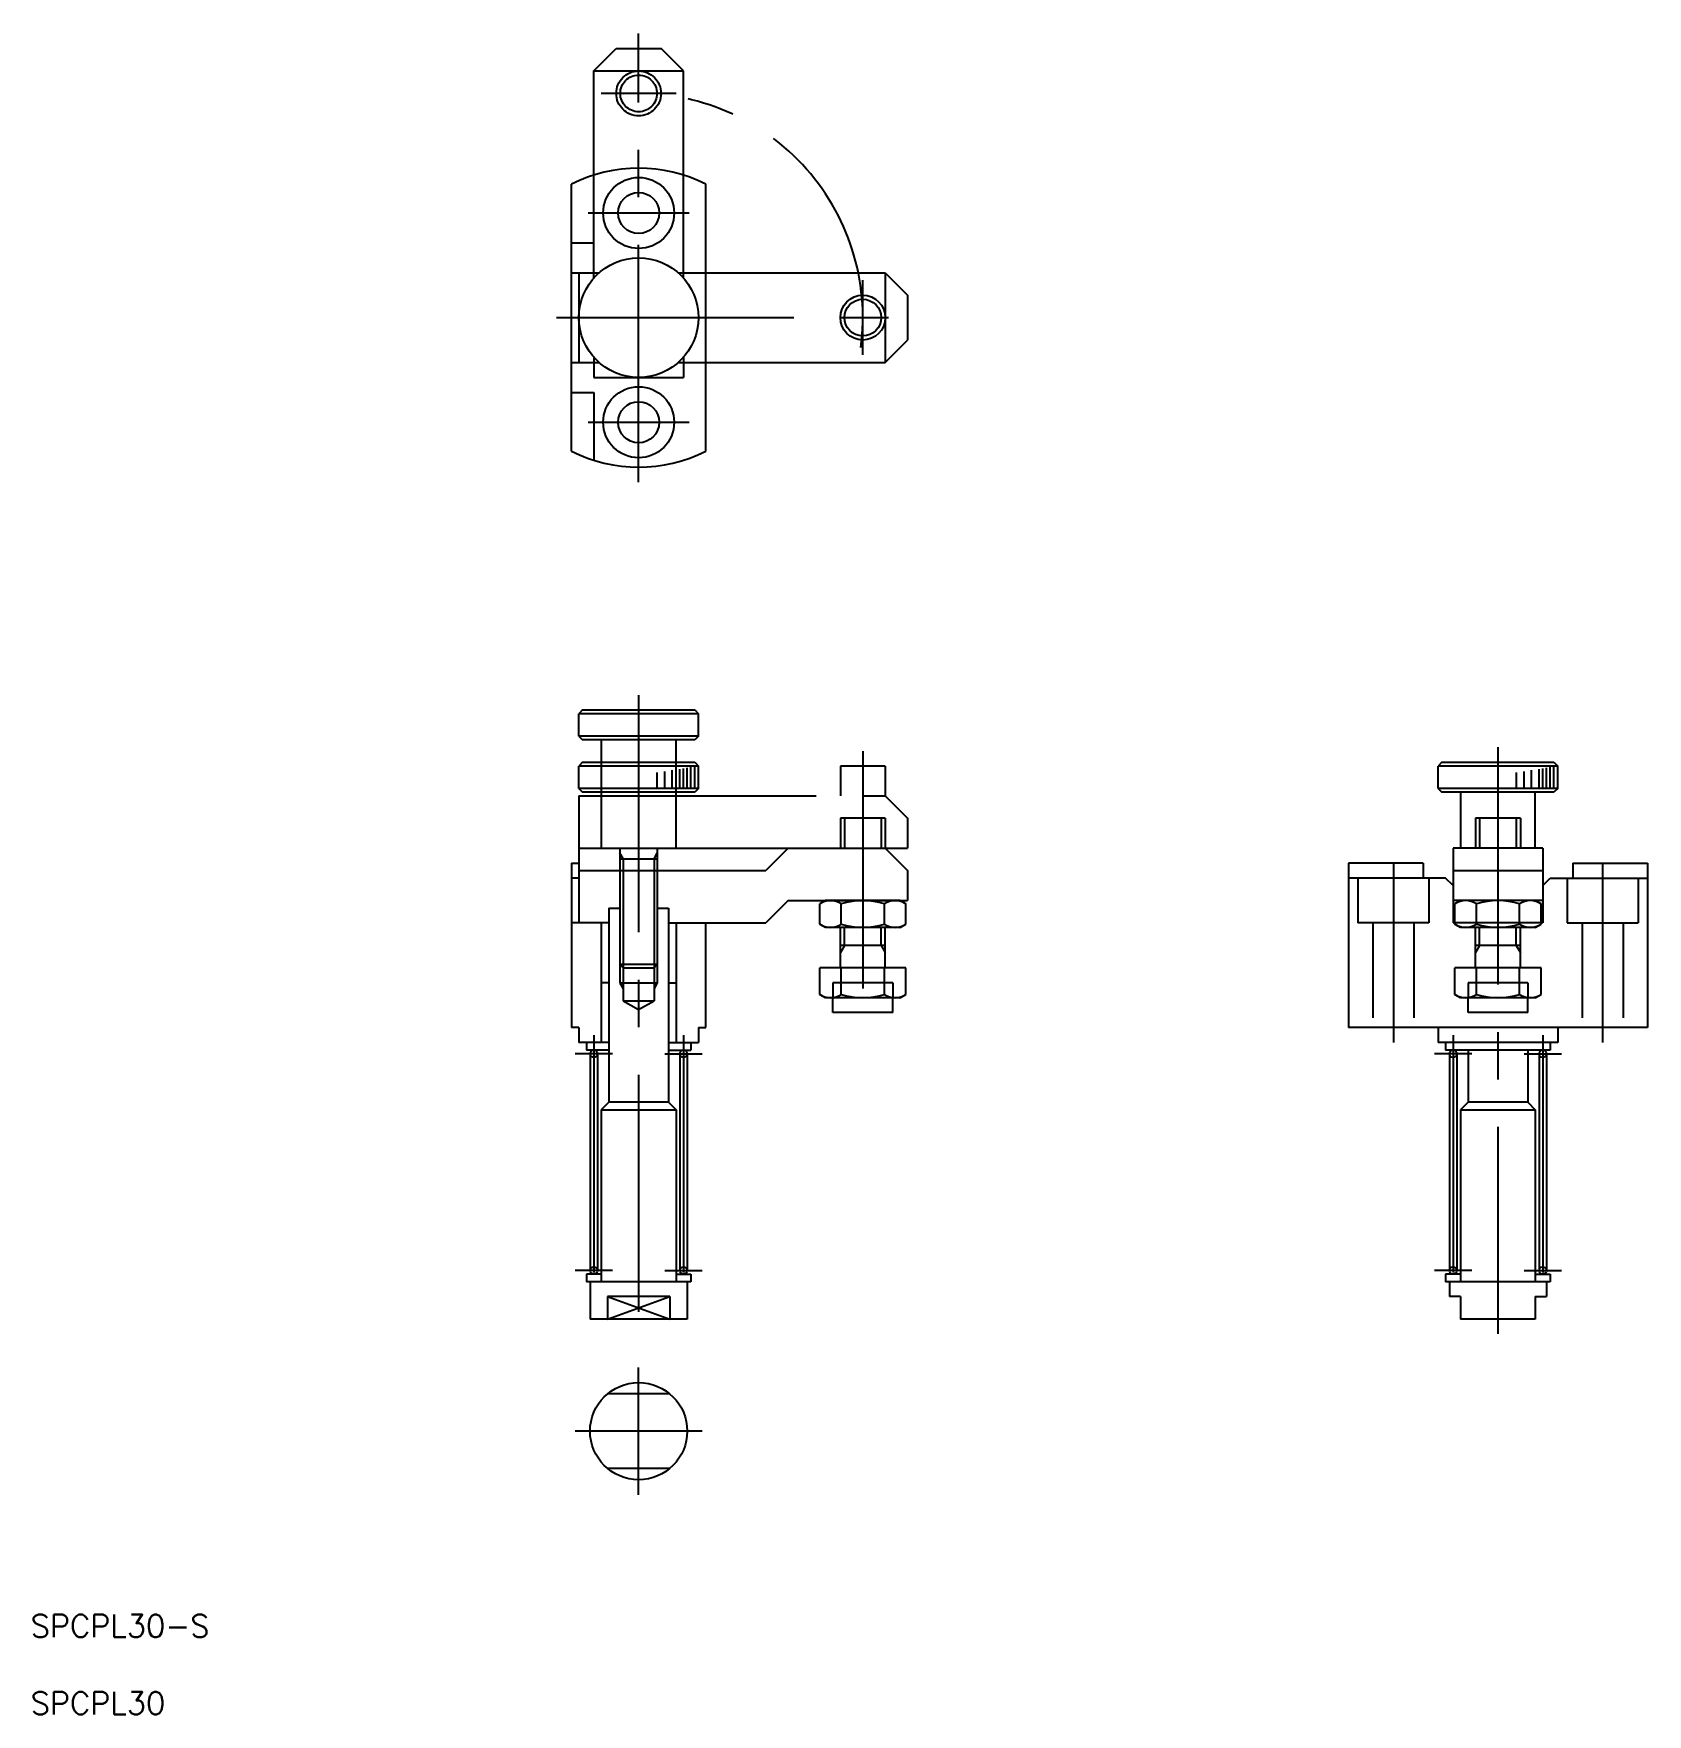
# Model space of a CAD drawing. Extents: x -81 to 135, y -38 to 187.
import ezdxf

# ---------------------------------------------------------------- set-up
doc = ezdxf.new("R2010")
doc.units = 0
for name, pattern in [('CENTER', [50.8, 31.75, -6.35, 6.35, -6.35]), ('DASHED', [19.05, 12.7, -6.35]), ('PHANTOM', [63.5, 31.75, -6.35, 6.35, -6.35, 6.35, -6.35])]:
    doc.linetypes.add(name, pattern=pattern)
doc.layers.get('0').update_dxf_attribs({"linetype": 'CONTINUOUS'})
doc.layers.add('CENTER', color=1, linetype='CENTER')
doc.styles.get("Standard").update_dxf_attribs({"font": 'txt.shx', "height": 3, "bigfont": 'bigfont.shx'})

msp = doc.modelspace()

# ---------------------------------------------------------------- linework, layer by layer
at = {"color": 3, "linetype": 'PHANTOM'}
for p, q in [((-6, 182), (-3, 185)), ((-3, 185), (3, 185)), ((6, 182), (3, 185)), ((-6, 154.291503), (-6, 182)), ((-6, 182), (6, 182)), ((6, 154.291503), (6, 182)), ((5, 179), (-5, 179)), ((-6, 143.708497), (-6, 141)), ((6, 143.708497), (6, 141)), ((-6, 141), (6, 141)), ((-7.5, 96.5), (-8, 96)), ((8, 96), (-8, 96)), ((-8, 93), (-8, 96)), ((-7.5, 96.5), (7.5, 96.5)), ((7.5, 96.5), (8, 96)), ((8, 93), (8, 96)), ((8, 93), (-8, 93)), ((-8, 93), (-7.5, 92.5)), ((7.5, 92.5), (-7.5, 92.5)), ((5, 92.5), (-5, 92.5)), ((-5, 92.5), (-5, 85.5)), ((5, 85.5), (5, 92.5)), ((8, 93), (7.5, 92.5)), ((33, 89), (27, 89)), ((27, 89), (27, 85)), ((33, 89), (33, 85)), ((-8, 85), (33, 85)), ((-8, 85), (-8, 78)), ((33, 85), (36, 82)), ((36, 82), (36, 78)), ((20, 78), (17, 75)), ((33, 78), (36, 78)), ((-8, 75), (17, 75)), ((-6.5, 50.5), (-6.5, 21.5)), ((-5.5, 50.5), (-5.5, 21.5)), ((5.5, 50.5), (5.5, 21.5)), ((6.5, 50.5), (6.5, 21.5)), ((108.5, 50.5), (108.5, 21.5)), ((109.5, 50.5), (109.5, 21.5)), ((120.5, 50.5), (120.5, 21.5)), ((121.5, 50.5), (121.5, 21.5))]:
    msp.add_line(p, q, dxfattribs=at)
at = {"color": 7, "linetype": 'CONTINUOUS'}
for p, q in [((-9, 131.139429), (-9, 166.860571)), ((-6, 159), (-6, 168.078784)), ((9, 155), (9, 166.860571)), ((-9, 159), (-6, 159)), ((-9, 155), (-5.291503, 155)), ((-8, 155), (-8, 143)), ((5.291503, 155), (33, 155)), ((33, 155), (36, 152)), ((33, 155), (33, 143)), ((36, 152), (36, 146)), ((33, 143), (36, 146)), ((-9, 143), (-5.291503, 143)), ((5.291503, 143), (33, 143)), ((8.999999, 131.139429), (8.999999, 143)), ((-9, 139), (-6, 139)), ((-6, 139), (-6, 129.921216)), ((-7.5, 89.5), (-8, 89)), ((8, 89), (-8, 89)), ((-8, 86), (-8, 89)), ((-7.5, 89.5), (7.5, 89.5)), ((2.5, 86), (2.5, 88.12)), ((3.5, 86), (3.5, 88.28)), ((4.5, 86), (4.5, 88.44)), ((5.5, 86), (5.5, 88.6)), ((6, 86), (6, 88.68)), ((6.5, 86), (6.5, 88.76)), ((7, 86), (7, 88.84)), ((7.5, 89.5), (8, 89)), ((7.5, 86), (7.5, 88.92)), ((8, 86), (8, 89)), ((107.5, 89.5), (107, 89)), ((123, 89), (107, 89)), ((107, 86), (107, 89)), ((107.5, 89.5), (122.5, 89.5)), ((117.5, 86), (117.5, 88.12)), ((118.5, 86), (118.5, 88.28)), ((119.5, 86), (119.5, 88.44)), ((120.5, 86), (120.5, 88.6)), ((121, 86), (121, 88.68)), ((121.5, 86), (121.5, 88.76)), ((122, 86), (122, 88.84)), ((122.5, 89.5), (123, 89)), ((122.5, 86), (122.5, 88.92)), ((123, 86), (123, 89)), ((8, 86), (-8, 86)), ((-8, 86), (-7.5, 85.5)), ((7.5, 85.5), (-7.5, 85.5)), ((-5, 85.5), (-5, 78)), ((5, 85.5), (-5, 85.5)), ((4, 86), (4, 86.0001)), ((5, 78), (5, 85.5)), ((8, 86), (7.5, 85.5)), ((123, 86), (107, 86)), ((107, 86), (107.5, 85.5)), ((122.5, 85.5), (107.5, 85.5)), ((110, 85.5), (110, 78)), ((120, 85.5), (110, 85.5)), ((119, 86), (119, 86.0001)), ((120, 78), (120, 85.5)), ((123, 86), (122.5, 85.5)), ((33, 82), (27, 82)), ((27, 82), (27, 78)), ((33, 82), (33, 78)), ((118, 82), (112, 82)), ((112, 82), (112, 78)), ((118, 82), (118, 78)), ((-8, 78), (33, 78)), ((-8, 78), (-8, 68)), ((-2.5, 78), (-2.5, 62.433)), ((-2.5, 76.6), (2.5, 76.6)), ((2.5, 78), (2.5, 62.433)), ((33, 78), (36, 75)), ((121, 78), (109, 78)), ((109, 78), (109, 68)), ((121, 78), (121, 68)), ((-9, 76), (-9, 54)), ((-9, 76), (-8, 76)), ((36, 75), (36, 71)), ((105, 76), (95, 76)), ((95, 76), (95, 54)), ((105, 76), (105, 74)), ((109, 75), (121, 75)), ((125, 76), (135, 76)), ((125, 76), (125, 74)), ((135, 76), (135, 54)), ((-8, 74), (-9, 74)), ((108, 74), (95, 74)), ((109, 73), (108, 74)), ((121, 73), (122, 74)), ((122, 74), (135, 74)), ((-4, 70), (-4, 44)), ((-4, 70), (-2.5, 70)), ((2.5, 70), (4, 70)), ((4, 70), (4, 44)), ((20, 71), (17, 68)), ((20, 71), (36, 71)), ((24.999998, 71.000004), (24.226496, 70.553425)), ((24.226497, 67.846585), (24.226497, 70.553421)), ((35, 71), (25, 71)), ((27.113249, 67.846585), (27.113249, 70.553421)), ((32.886751, 67.846585), (32.886751, 70.553421)), ((35.000002, 71.000004), (35.773504, 70.553425)), ((35.773503, 67.846585), (35.773503, 70.553421)), ((121, 71), (109, 71)), ((109.999998, 71.000004), (109.226496, 70.553425)), ((109.226497, 67.846585), (109.226497, 70.553421)), ((120, 71), (110, 71)), ((112.113249, 67.846585), (112.113249, 70.553421)), ((117.886751, 67.846585), (117.886751, 70.553421)), ((120.000002, 71.000004), (120.773504, 70.553425)), ((120.773503, 67.846585), (120.773503, 70.553421)), ((-4, 68), (-9, 68)), ((-5, 68), (-5, 52)), ((4, 68), (17, 68)), ((5, 68), (5, 52)), ((9, 54), (9, 68)), ((25, 67.400002), (24.226498, 67.846585)), ((35, 67.400002), (35.773502, 67.846585)), ((110, 67.400002), (109.226498, 67.846585)), ((120, 67.400002), (120.773502, 67.846585)), ((35, 67.400002), (25, 67.400002)), ((27, 62), (27, 67.400002)), ((33, 62), (33, 67.400002)), ((120, 67.400002), (110, 67.400002)), ((112, 62), (112, 67.400002)), ((118, 62), (118, 67.400002)), ((33, 65), (27, 65)), ((118, 65), (112, 65)), ((2.5, 62.433), (-2.5, 62.433)), ((-2.067, 62), (-2.5, 62.433)), ((-2.067, 62), (2.067, 62)), ((-2.067, 62), (-2.067, 57.6)), ((2.067, 62), (2.5, 62.433)), ((2.067, 62), (2.067, 57.6)), ((35.773503, 62), (24.226497, 62)), ((24.226497, 58.446583), (24.226497, 62)), ((27.113249, 58.446583), (27.113249, 62)), ((32.886751, 58.446583), (32.886751, 62)), ((35.773503, 58.446583), (35.773503, 62)), ((120.773503, 62), (109.226497, 62)), ((109.226497, 58.446583), (109.226497, 62)), ((112.113249, 58.446583), (112.113249, 62)), ((117.886751, 58.446583), (117.886751, 62)), ((120.773503, 58.446583), (120.773503, 62)), ((-4, 60), (-5, 60)), ((-2.5, 60), (2.5, 60)), ((4, 60), (5, 60)), ((-2.067, 57.6), (0, 56.406617)), ((-2.067, 57.6), (2.067, 57.6)), ((0, 56.406617), (2.067, 57.6)), ((25, 58.000002), (24.226498, 58.446583)), ((35, 58), (25, 58)), ((26, 56), (26, 58)), ((34, 56), (34, 58)), ((35, 58.000002), (35.773502, 58.446583)), ((110, 58.000002), (109.226498, 58.446583)), ((120, 58), (110, 58)), ((111, 56), (111, 58)), ((119, 56), (119, 58)), ((120, 58.000002), (120.773502, 58.446583)), ((-8, 54), (-9, 54)), ((-8, 54), (-8, 52)), ((8, 54), (8, 52)), ((8, 54), (9, 54)), ((34, 56), (26, 56)), ((135, 54), (95, 54)), ((107, 54), (107, 52)), ((119, 56), (111, 56)), ((123, 54), (123, 52)), ((-4, 52), (-8, 52)), ((-7, 52), (-7, 51)), ((4, 52), (8, 52)), ((7, 52), (7, 51)), ((123, 52), (107, 52)), ((108, 52), (108, 51)), ((122, 52), (122, 51)), ((-4, 51), (-7, 51)), ((4, 51), (7, 51)), ((122, 51), (108, 51)), ((111, 51), (111, 44)), ((119, 51), (119, 44)), ((-4, 44), (-5, 43)), ((-5, 43), (-5, 20)), ((-5, 43), (5, 43)), ((4, 44), (-4, 44)), ((4, 44), (5, 43)), ((5, 43), (5, 20)), ((111, 44), (110, 43)), ((110, 43), (110, 20)), ((110, 43), (120, 43)), ((119, 44), (111, 44)), ((119, 44), (120, 43)), ((120, 43), (120, 20)), ((-5, 21), (-7, 21)), ((-5, 21), (-7, 21)), ((-7, 21), (-7, 20)), ((5, 21), (7, 21)), ((7, 21), (7, 20)), ((110, 21), (108, 21)), ((108, 21), (108, 20)), ((120, 21), (122, 21)), ((122, 21), (122, 20)), ((7, 20), (-7, 20)), ((-6.5, 20), (-6.5, 15)), ((4.153312, 18), (-4.153312, 18)), ((-4.153312, 18), (-4.153312, 15)), ((4.153312, 18), (4.153312, 15)), ((6.5, 20), (6.5, 15)), ((122, 20), (108, 20)), ((108.5, 20), (108.5, 18)), ((110, 18), (108.5, 18)), ((110, 18), (110, 15)), ((120, 18), (121.5, 18)), ((120, 18), (120, 15)), ((121.5, 20), (121.5, 18)), ((6.5, 15), (-6.5, 15)), ((120, 15), (110, 15)), ((4.153312, 5), (-4.153312, 5)), ((4.153312, -5), (-4.153312, -5))]:
    msp.add_line(p, q, dxfattribs=at)
at = {"color": 3, "linetype": 'DASHED'}
for p, q in [((8.999999, 143), (9, 155)), ((96.25, 74), (96.25, 68)), ((105.75, 74), (105.75, 68)), ((124.25, 74), (124.25, 68)), ((133.75, 74), (133.75, 68)), ((105.75, 68), (96.25, 68)), ((98.25, 68), (98.25, 54)), ((103.75, 68), (103.75, 54)), ((121, 68), (109, 68)), ((124.25, 68), (133.75, 68)), ((126.25, 68), (126.25, 54)), ((131.75, 68), (131.75, 54)), ((34, 60), (26, 60)), ((26, 60), (26, 58)), ((34, 60), (34, 58)), ((119, 60), (111, 60)), ((111, 60), (111, 58)), ((119, 60), (119, 58))]:
    msp.add_line(p, q, dxfattribs=at)
at = {"color": 3, "linetype": 'CONTINUOUS'}
for p, q in [((27.5415, 82), (27.5415, 78)), ((32.4585, 82), (32.4585, 78)), ((112.5415, 82), (112.5415, 78)), ((117.4585, 82), (117.4585, 78)), ((-2.067, 76.6), (-2.5, 77.349978)), ((-2.067, 76.6), (-2.067, 62)), ((2.067, 76.6), (2.5, 77.349978)), ((2.067, 76.6), (2.067, 62)), ((27.5415, 65), (27.5415, 67.400002)), ((32.4585, 65), (32.4585, 67.400002)), ((112.5415, 65), (112.5415, 67.400002)), ((117.4585, 65), (117.4585, 67.400002)), ((27.5415, 65), (27, 64.062094)), ((32.4585, 65), (33, 64.062094)), ((112.5415, 65), (112, 64.062094)), ((117.4585, 65), (118, 64.062094)), ((-2.5, 62.433), (-2.5, 60)), ((2.5, 62.433), (2.5, 60)), ((-2.5, 60), (-2.067, 59.250022)), ((2.5, 60), (2.067, 59.250022)), ((-4.153312, 18), (4.153312, 15)), ((-4.153312, 15), (4.153312, 18))]:
    msp.add_line(p, q, dxfattribs=at)
at = {"color": 3, "linetype": 'PHANTOM'}
for radius in [3, 2.4585]:
    msp.add_circle((0, 179), radius, dxfattribs=at)
at = {"color": 7, "linetype": 'CONTINUOUS'}
for centre, radius in [((0, 163), 4.75), ((0, 163), 2.75), ((0, 149), 8), ((30, 149), 3), ((0, 135), 4.75), ((0, 135), 2.75), ((-6, 50.5), 0.5), ((6, 50.5), 0.5), ((109, 50.5), 0.5), ((121, 50.5), 0.5), ((-6, 21.5), 0.5), ((6, 21.5), 0.5), ((109, 21.5), 0.5), ((121, 21.5), 0.5), ((0, 0), 6.5)]:
    msp.add_circle(centre, radius, dxfattribs=at)
at = {"color": 3, "linetype": 'CONTINUOUS'}
msp.add_circle((30, 149), 2.4585, dxfattribs=at)
at = {"color": 3, "linetype": 'PHANTOM'}
msp.add_arc((0, 149), 30, 352.36056273, 93.81971863, dxfattribs=at)
at = {"color": 7, "linetype": 'CONTINUOUS'}
for centre, radius, start, end in [((0, 149), 20, 63.256316, 116.743684), ((0, 149), 20, 243.256316, 296.743684), ((25.669873, 68.444187), 2.555817, 55.615659, 124.384341), ((30, 61.446612), 9.553392, 72.411996, 107.588004), ((34.330127, 68.444187), 2.555817, 55.615659, 124.384341), ((110.669873, 68.444187), 2.555817, 55.615659, 124.384341), ((115, 61.446612), 9.553392, 72.411996, 107.588004), ((119.330127, 68.444187), 2.555817, 55.615659, 124.384341), ((25.669873, 69.955819), 2.555817, 235.615659, 304.384341), ((30, 76.953394), 9.553392, 252.411996, 287.588004), ((34.330127, 69.955819), 2.555817, 235.615659, 304.384341), ((110.669873, 69.955819), 2.555817, 235.615659, 304.384341), ((115, 76.953394), 9.553392, 252.411996, 287.588004), ((119.330127, 69.955819), 2.555817, 235.615659, 304.384341), ((25.669873, 60.555817), 2.555817, 235.615659, 304.384341), ((30, 67.553392), 9.553392, 252.411996, 287.588004), ((34.330127, 60.555817), 2.555817, 235.615659, 304.384341), ((110.669873, 60.555817), 2.555817, 235.615659, 304.384341), ((115, 67.553392), 9.553392, 252.411996, 287.588004), ((119.330127, 60.555817), 2.555817, 235.615659, 304.384341)]:
    msp.add_arc(centre, radius, start, end, dxfattribs=at)
at = {"layer": 'CENTER', "color": 1, "linetype": 'CENTER'}
for p, q in [((0, 127), (0, 187)), ((-6.75, 163), (6.75, 163)), ((30, 144), (30, 154)), ((-11, 149), (38, 149)), ((-6.75, 135), (6.75, 135)), ((0, 98.5), (0, 13)), ((30, 91), (30, 54)), ((115, 91.5), (115, 13)), ((101, 76), (101, 52)), ((129, 76), (129, 52)), ((-6, 53), (-6, 19)), ((6, 53), (6, 19)), ((109, 53), (109, 19)), ((121, 53), (121, 19)), ((-3.5, 50.5), (-8.5, 50.5)), ((3.5, 50.5), (8.5, 50.5)), ((111.5, 50.5), (106.5, 50.5)), ((118.5, 50.5), (123.5, 50.5)), ((-3.5, 21.5), (-8.5, 21.5)), ((3.5, 21.5), (8.5, 21.5)), ((111.5, 21.5), (106.5, 21.5)), ((118.5, 21.5), (123.5, 21.5)), ((0, -8.5), (0, 8.5)), ((8.5, 0), (-8.5, 0))]:
    msp.add_line(p, q, dxfattribs=at)

# ---------------------------------------------------------------- texts
at = {"color": 7, "linetype": 'CONTINUOUS'}
for s, p in [('SPCPL30-S', (-81.356971, -27.554464)), ('SPCPL30', (-81.356971, -37.8984))]:
    msp.add_text(s, height=3, dxfattribs=at).set_placement(p)

doc.saveas('drawing.dxf')
